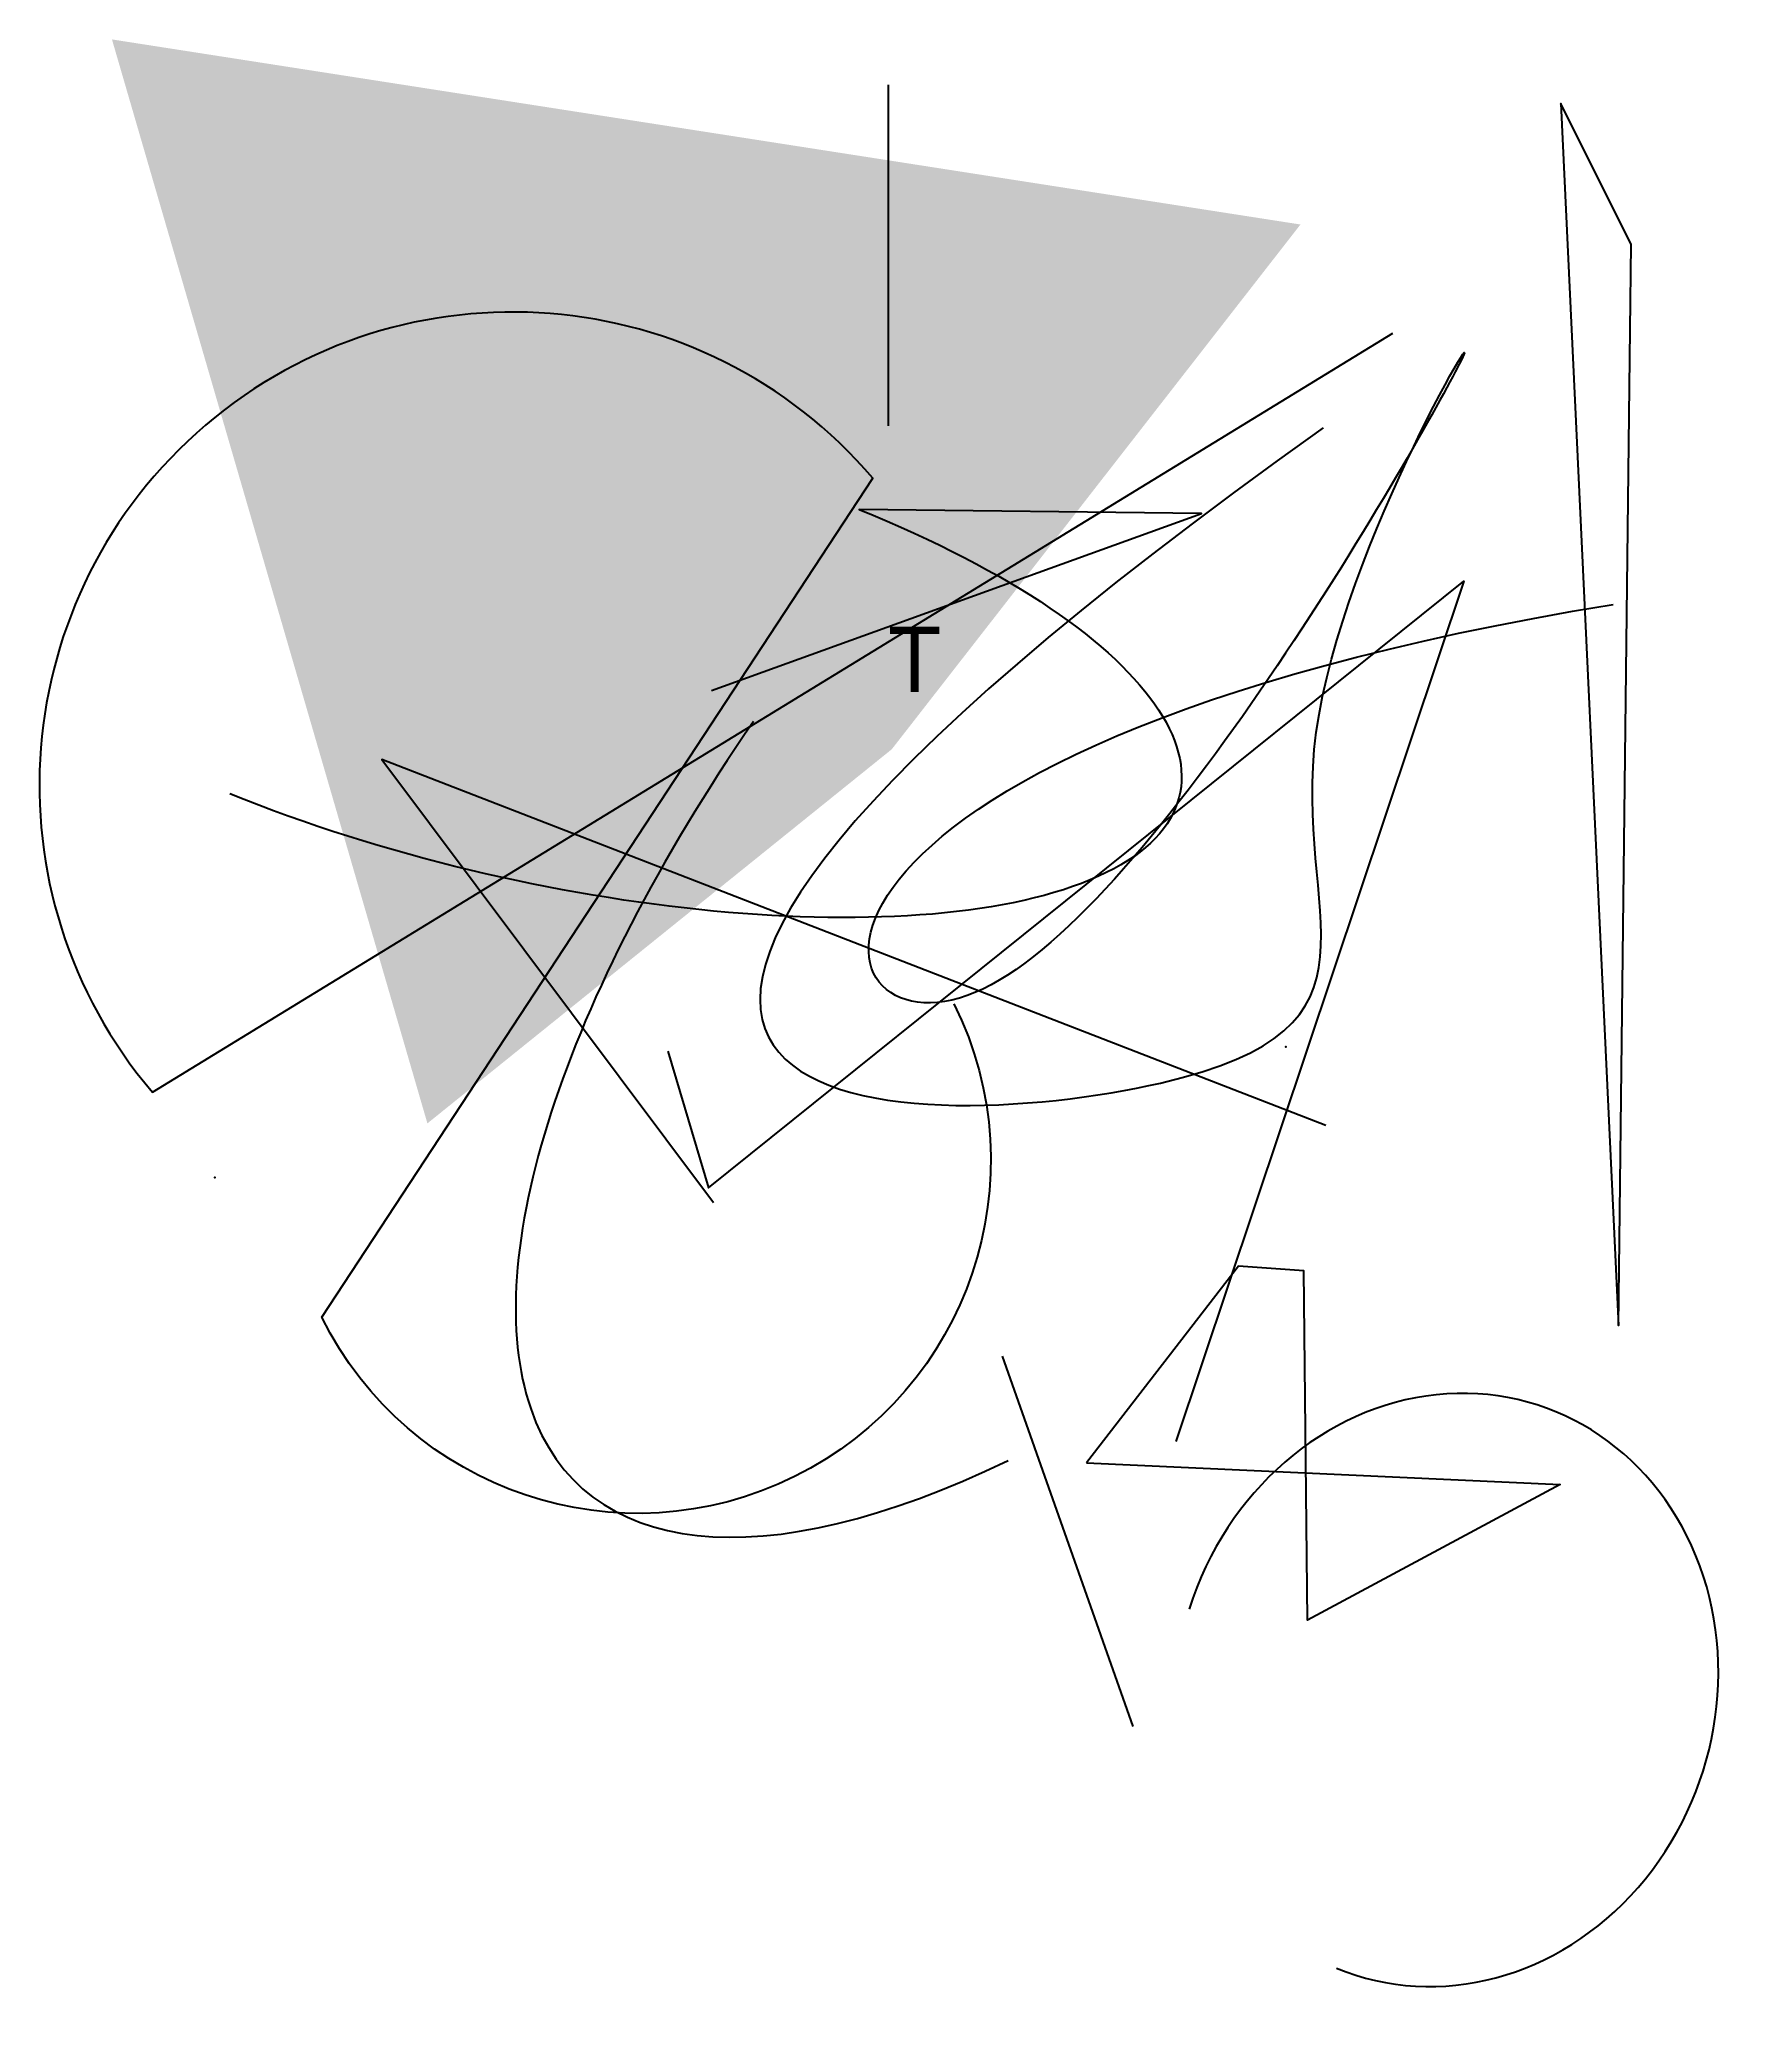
# Model space of a CAD drawing. Header units: inches. Extents: x -32.6 to 32.7, y -50.7 to 25.1.
import ezdxf

# ---------------------------------------------------------------- set-up
doc = ezdxf.new("R2010")
doc.units = ezdxf.units.IN

# ---------------------------------------------------------------- blocks, each defined once
blk = doc.blocks.new('B1')
at = {"extrusion": (-0.482176, -0.898992, 0.950518), "elevation": 5.358}
blk.add_lwpolyline([(-4.851, 3.129, 0), (0.726, -4.33, -1)], format="xyb", dxfattribs=at)
blk.add_circle((1.167, 1.302, -1.814), 1e-13)
blk.add_ellipse((3.409, -5.695, 3.369), major_axis=(-4.934, 1.554, -4.763), ratio=0.817172, start_param=1.491992, end_param=6.283185)
at = {"layer": 'A'}
blk.add_polyline3d([(-3.497, -1.333, 1.339), (5.597, -1.746, -4.312), (0.743, -4.352, -4.961), (0.672, 2.352, -5.213), (-0.583, 2.446, 3.17)], close=True, dxfattribs=at)

msp = doc.modelspace()

# ---------------------------------------------------------------- linework, layer by layer
at = {"extrusion": (1, 0, 0)}
msp.add_lwpolyline([(23.311, 16.045), (15.656, -29.277), (10.224, 28.495)], dxfattribs=at)
msp.add_lwpolyline([(2.529, -11.981, -1), (-21.753, -24.023), (-0.587, 8.206, 1), (-28.248, -15.382), (19.387, 13.775)], format="xyb")
msp.add_lwpolyline([(4.861, 5.116)])
msp.add_polyline3d([(-8.46, -13.805, -10.773), (-6.897, -19.054, 6.75), (22.105, 4.246, -29.433), (11.052, -28.793, -1.273)])
for p in [(15.278, -13.632, -21.377), (-25.862, -18.655, 6.487)]:
    msp.add_point(p)
at = {"layer": 'A'}
msp.add_polyline3d([(16.809, -16.656, -29.219), (-19.449, -2.598, 3.555), (-6.703, -19.617, -1.076)], dxfattribs=at)
msp.add_circle((-1.785, 2.134, -28.442), 1e-13, dxfattribs=at)
msp.add_ellipse((14.463, -1.949, 1.321), major_axis=(26.288, 28.572, -7.654), ratio=0.401014, start_param=1.904141, end_param=3.944613, dxfattribs=at)
at = {"layer": 'B'}
msp.add_open_spline([(16.713, 10.145, -24.206), (-21.927, -17.353, 2.588), (24.141, -17.005, -17.831), (11.147, -4.614, 20.801), (29.939, 26.17, 12.94), (-0.228, -26.346, 18.488), (-6.087, -2.184, 7.929), (27.844, 3.359, 25.073)], degree=3, dxfattribs=at)
msp.add_solid([(0.577, 17.387), (-5.774, 20.385), (-6.635, 5.193)], dxfattribs=at)
msp.add_3dface([(28.533, 17.177, 24.105), (25.841, 22.595, 25.198), (28.052, -24.335, -10.939)], dxfattribs=at)
at = {"layer": 'cañería', "extrusion": (0.199022, 0.88107, 0.340479)}
msp.add_lwpolyline([(6.628, 4.106), (-10.231, -26.467), (2.633, -18.686, -1), (23.798, 26.623, -1.65634)], format="xyb", dxfattribs=at)
at = {"layer": 'cañería'}
msp.add_solid([(15.837, 17.951), (0.141, -2.206), (-29.808, 25.06), (-17.693, -16.576)], dxfattribs=at)
at = {"layer": 'MUROS', "extrusion": (-0.955532, -0.793492, 0.599941)}
msp.add_arc((6.315, -16.758, -26.483), 8.263, 90, 90, dxfattribs=at)

# ---------------------------------------------------------------- block references
at = {"xscale": 2, "yscale": 2, "zscale": 2}
msp.add_blockref('B1', (14.617, -26.949, -13.285), dxfattribs=at)

# ---------------------------------------------------------------- texts
msp.add_text('T', height=2.5).set_placement((0, 0))

doc.saveas('drawing.dxf')
